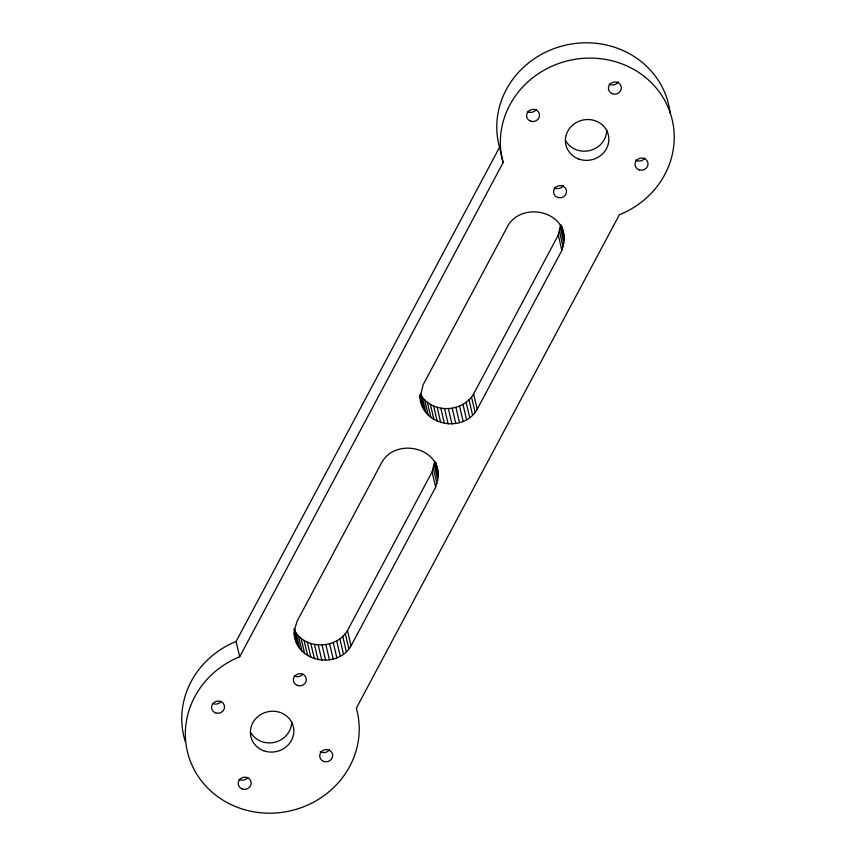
<?xml version="1.0" encoding="UTF-8"?>
<svg xmlns="http://www.w3.org/2000/svg" width="856" height="856" viewBox="0 0 856 856"><rect width="100%" height="100%" fill="white"/><g stroke="black" fill="none" stroke-linecap="round" stroke-linejoin="round"><path stroke-width="1.28" d="M423.913 409.221L420.328 393.931C430.921 413.865 462.636 413.052 473.635 393.921L558.283 235.079L560.616 224.529L564.211 239.819L561.868 250.369L477.22 409.211C463.46 433.96 420.713 425.443 419.836 396.189M294.197 629.92C304.533 649.993 336.258 649.522 347.483 630.53L432.066 471.924L434.645 461.416L438.229 476.696L435.661 487.214L351.067 645.82C337.382 669.82 295.566 661.998 294.09 633.408M185.238 741.478A87.237 81.384 -13.2 0 1 234.116 642.289L236.096 641.497L499.551 147.275L498.877 144.835A87.237 81.384 -13.2 0 1 569.368 44.373A87.237 81.384 -13.2 0 1 670.12 112.971M503.135 162.554L502.461 160.126A87.237 81.384 -13.2 0 1 562.981 62.092A87.237 81.384 -13.2 0 1 669.071 109.696A87.237 81.384 -13.2 0 1 621.884 213.711L619.38 214.717L356.31 708.212L357.123 711.165A87.237 81.384 -13.2 0 1 296.604 809.198A87.237 81.384 -13.2 0 1 190.514 761.594A87.237 81.384 -13.2 0 1 237.701 657.579L239.68 656.787L503.135 162.554L499.551 147.275M564.211 239.819C565.324 210.02 520.534 201.567 507.394 226.722L423.078 384.922L420.606 395.44L421.323 402.555M438.229 476.696C440.005 446.896 395.354 437.609 381.744 462.497L297.267 620.889L295.053 627.801L295.288 638.512M562.189 227.621L563.387 232.714M561.643 226.048L564.04 236.235M561.675 226.765L562.274 229.312M560.316 228.113L563.901 243.404M559.524 231.655L563.109 246.935M558.283 235.079L561.868 250.369M473.635 393.921L477.22 409.211M471.485 396.959L475.08 412.239M468.96 399.72L472.555 415.01M466.103 402.181L469.687 417.471M462.946 404.289L466.531 419.579M459.533 406.022L463.128 421.312M455.938 407.349L459.533 422.629M452.214 408.237L455.799 423.527M448.416 408.687L452 423.977M444.596 408.687L448.18 423.977M440.819 408.237L444.403 423.527M437.149 407.349L440.733 422.639M433.639 406.033L437.223 421.312M430.343 404.3L433.928 419.59M427.326 402.192L430.91 417.471M424.619 399.731L428.203 415.021M422.276 396.959L425.86 412.25M436.667 465.76L437.566 469.58M435.629 462.336L436.528 466.156M419.825 395.205L422.393 405.969M435.747 462.925L438.133 473.111M434.249 464.99L437.833 480.28M433.393 468.521L436.977 483.8M432.066 471.924L435.661 487.214M347.483 630.53L351.067 645.82M345.289 633.536L348.884 648.827M342.732 636.275L346.316 651.566M339.843 638.704L343.427 653.984M336.654 640.78L340.239 656.06M333.23 642.471L336.815 657.75M329.614 643.744L333.198 659.034M325.879 644.6L329.464 659.89M322.07 645.007L325.655 660.297M318.25 644.964L321.835 660.254M314.484 644.472L318.068 659.762M310.824 643.53L314.42 658.82M307.336 642.171L310.921 657.462M304.073 640.406L307.657 655.696M301.077 638.255L304.672 653.545M298.412 635.773L301.997 651.052M296.101 632.969L299.686 648.26M294.057 628.839L297.781 645.21M293.918 631.749L296.304 641.936M236.096 641.497L239.68 656.787M291.703 721.758A21.807 20.351 -13.2 0 1 275.461 742.077A21.807 20.351 -13.2 0 1 250.969 732.95M221.319 701.225A6.538 6.099 -13.2 0 1 212.62 703.375M302.981 674.047A6.538 6.099 -13.2 0 1 294.197 675.823M247.769 777.601A6.538 6.099 -13.2 0 1 238.974 779.302M329.56 749.621A6.538 6.099 -13.2 0 1 320.23 751.589M606.701 130.048A21.807 20.351 -13.2 0 1 590.469 150.367A21.807 20.351 -13.2 0 1 565.966 141.24M618.385 81.748A6.538 6.099 -13.2 0 1 609.14 84.081M536.241 109.632A6.538 6.099 -13.2 0 1 527.51 111.601M644.889 158.082A6.538 6.099 -13.2 0 1 635.559 160.019M563.441 185.57A6.538 6.099 -13.2 0 1 554.132 187.635M263.776 750.755A21.807 20.351 -13.2 0 0 293.661 728.381A21.807 20.351 -13.2 0 0 258.897 715.83A21.807 20.351 -13.2 0 0 263.776 750.755M578.784 159.045A21.807 20.351 -13.2 0 0 608.67 136.671A21.807 20.351 -13.2 0 0 573.905 124.12A21.807 20.351 -13.2 0 0 578.784 159.045M612.254 93.711A6.538 6.099 -13.2 0 0 621.37 87.194A6.538 6.099 -13.2 0 0 611.034 83.203A6.538 6.099 -13.2 0 0 612.254 93.711M530.634 121.21A6.538 6.099 -13.2 0 0 539.505 114.383A6.538 6.099 -13.2 0 0 529.019 110.756A6.538 6.099 -13.2 0 0 530.634 121.21M639.389 169.97A6.538 6.099 -13.2 0 0 647.949 162.801A6.538 6.099 -13.2 0 0 637.281 159.612A6.538 6.099 -13.2 0 0 639.389 169.97M215.755 712.962A6.538 6.099 -13.2 0 0 224.475 705.965A6.538 6.099 -13.2 0 0 213.893 702.551A6.538 6.099 -13.2 0 0 215.755 712.962M297.321 685.453A6.538 6.099 -13.2 0 0 306.352 678.829A6.538 6.099 -13.2 0 0 295.962 674.956A6.538 6.099 -13.2 0 0 297.321 685.453M242.088 788.932A6.538 6.099 -13.2 0 0 251.183 782.384A6.538 6.099 -13.2 0 0 240.836 778.425A6.538 6.099 -13.2 0 0 242.088 788.932M324.071 761.54A6.538 6.099 -13.2 0 0 332.599 754.339A6.538 6.099 -13.2 0 0 321.92 751.183A6.538 6.099 -13.2 0 0 324.071 761.54M557.984 197.565A6.538 6.099 -13.2 0 0 566.426 190.278A6.538 6.099 -13.2 0 0 555.715 187.239A6.538 6.099 -13.2 0 0 557.984 197.565"/></g></svg>
